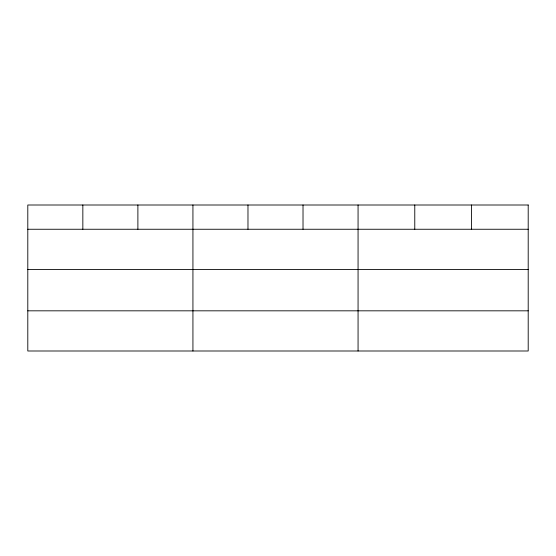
<?xml version="1.0" encoding="UTF-8"?>
<svg xmlns="http://www.w3.org/2000/svg" width="556" height="556" viewBox="0 0 556 556"><rect width="100%" height="100%" fill="white"/><g stroke="black" fill="none" stroke-linecap="round" stroke-linejoin="round"><path stroke-width="0.83" d="M27.8 229.253L528.2 229.253M27.8 269.431L528.2 269.431M27.8 310.825L528.2 310.825M471.488 205.004L471.488 229.253M414.776 205.004L414.776 229.253M358.064 205.004L358.064 350.996M303.02 205.004L303.02 229.253M247.976 205.004L247.976 229.253M192.932 205.004L192.932 350.996M137.888 205.004L137.888 229.253M82.844 205.004L82.844 229.253M528.2 205.004L27.8 205.004L27.8 350.996L528.2 350.996L528.2 205.004"/></g></svg>
